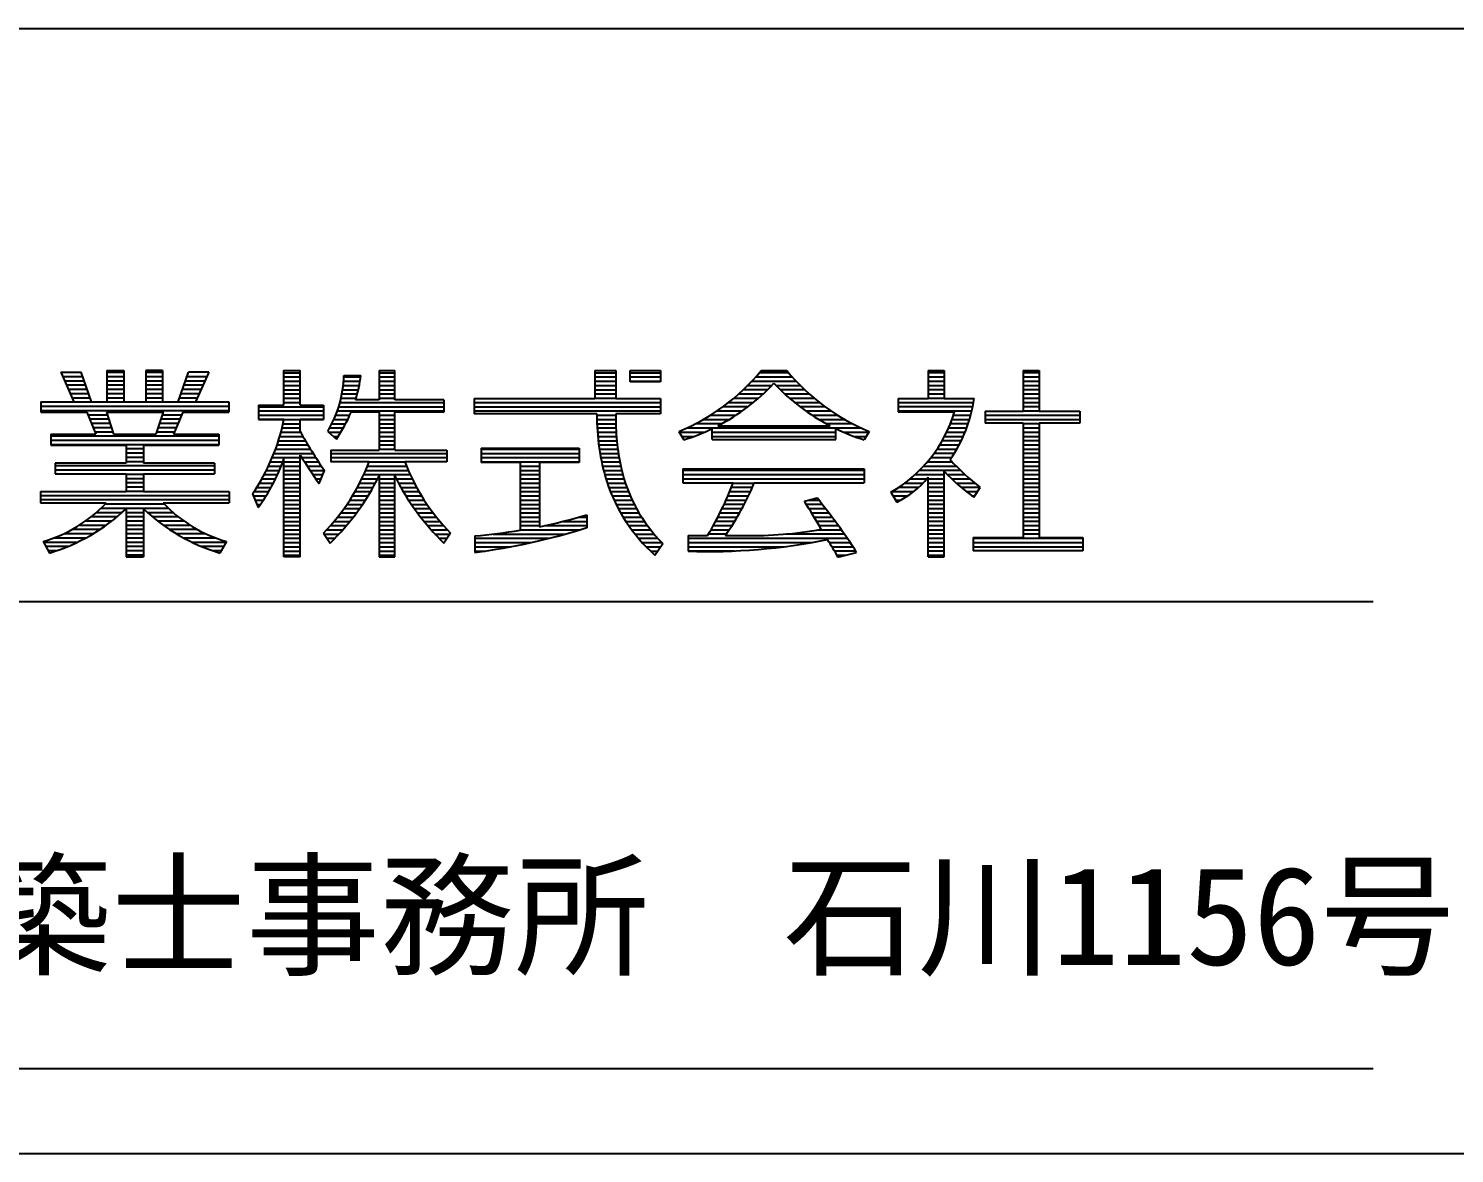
# Model space of a CAD drawing. Units: millimetres at full size, sheet at 1:50. Extents: x -17704 to 55037, y -1981 to 18549.
# Drawn here: x -3835 to -2137, y -1981 to -641 of the extents above; entities that cross this region are included whole.
import ezdxf
from ezdxf.enums import TextEntityAlignment as Align

# ---------------------------------------------------------------- set-up
doc = ezdxf.new("R2010")
doc.units = ezdxf.units.MM
doc.header["$LTSCALE"] = 50
doc.layers.add('5-0', color=7, linetype='Continuous')
doc.styles.add('ＭＳ ゴシック', font='')
doc.styles.get('ＭＳ ゴシック').set_extended_font_data('MS Gothic')

msp = doc.modelspace()

# ---------------------------------------------------------------- linework, layer by layer
at = {"layer": '5-0'}
for p, q in [((-17703.72, -641.29), (10860.17, -641.29)), ((-3796.14, -1050.69), (-3771.93, -1050.69)), ((-3796.14, -1050.69), (-3780.57, -1085.72)), ((-3759.59, -1085.72), (-3771.93, -1050.69)), ((-3741.19, -1048.46), (-3741.19, -1085.72)), ((-3741.19, -1048.46), (-3721.27, -1048.46)), ((-3741.19, -1050.63), (-3721.27, -1050.63)), ((-3721.27, -1048.46), (-3721.27, -1085.72)), ((-3674.96, -1048.46), (-3694.88, -1048.46)), ((-3694.88, -1048.46), (-3694.88, -1085.72)), ((-3694.88, -1050.63), (-3674.96, -1050.63)), ((-3674.96, -1048.46), (-3674.96, -1085.72)), ((-3656.56, -1085.72), (-3644.22, -1050.69)), ((-3620.01, -1050.69), (-3644.22, -1050.69)), ((-3620.01, -1050.69), (-3635.63, -1085.72)), ((-3530.52, -1051.24), (-3511.21, -1051.24)), ((-3511.21, -1089.92), (-3511.21, -1048.46)), ((-3417.18, -1048.46), (-3417.18, -1083.5)), ((-3417.18, -1048.46), (-3398.52, -1048.46)), ((-3417.18, -1051.24), (-3398.52, -1051.24)), ((-3398.52, -1083.5), (-3398.52, -1048.46)), ((-3160.35, -1048.46), (-3160.35, -1081.73)), ((-3160.35, -1048.46), (-3135.53, -1048.46)), ((-3160.35, -1051.24), (-3135.53, -1051.24)), ((-3135.53, -1048.46), (-3135.53, -1081.73)), ((-3118.5, -1048.46), (-3082.09, -1048.46)), ((-3118.5, -1062.06), (-3118.5, -1048.46)), ((-3118.5, -1051.24), (-3082.09, -1051.24)), ((-3082.09, -1048.46), (-3082.09, -1062.06)), ((-2964.5, -1051.14), (-2929.82, -1051.14)), ((-2962.23, -1048.46), (-2932.05, -1048.46)), ((-2763.65, -1048.46), (-2763.65, -1081.73)), ((-2763.65, -1048.46), (-2744.49, -1048.46)), ((-2763.65, -1051.14), (-2744.49, -1051.14)), ((-2744.49, -1048.46), (-2744.49, -1081.73)), ((-2650.6, -1048.46), (-2650.6, -1096.99)), ((-2650.6, -1048.46), (-2631.64, -1048.46)), ((-2650.6, -1051.14), (-2631.64, -1051.14)), ((-2631.64, -1048.46), (-2631.64, -1096.99)), ((-3793.92, -1055.69), (-3770.16, -1055.69)), ((-3791.69, -1060.75), (-3768.39, -1060.75)), ((-3789.42, -1065.8), (-3766.62, -1065.8)), ((-3741.19, -1055.69), (-3721.27, -1055.69)), ((-3741.19, -1060.75), (-3721.27, -1060.75)), ((-3741.19, -1065.8), (-3721.27, -1065.8)), ((-3694.88, -1055.69), (-3674.96, -1055.69)), ((-3694.88, -1060.75), (-3674.96, -1060.75)), ((-3694.88, -1065.8), (-3674.96, -1065.8)), ((-3649.53, -1065.8), (-3626.73, -1065.8)), ((-3647.76, -1060.75), (-3624.51, -1060.75)), ((-3645.99, -1055.69), (-3622.23, -1055.69)), ((-3530.52, -1056.3), (-3511.21, -1056.3)), ((-3530.52, -1061.35), (-3511.21, -1061.35)), ((-3530.52, -1066.41), (-3511.21, -1066.41)), ((-3460, -1066.41), (-3440.84, -1066.41)), ((-3459.54, -1061.35), (-3439.88, -1061.35)), ((-3459.24, -1056.3), (-3439.12, -1056.3)), ((-3459.19, -1054.43), (-3438.87, -1054.43)), ((-3417.18, -1056.3), (-3398.52, -1056.3)), ((-3417.18, -1061.35), (-3398.52, -1061.35)), ((-3417.18, -1066.41), (-3398.52, -1066.41)), ((-3160.35, -1056.3), (-3135.53, -1056.3)), ((-3160.35, -1061.35), (-3135.53, -1061.35)), ((-3160.35, -1066.41), (-3135.53, -1066.41)), ((-3118.5, -1056.3), (-3082.09, -1056.3)), ((-3118.5, -1061.35), (-3082.09, -1061.35)), ((-3082.09, -1062.06), (-3118.5, -1062.06)), ((-2978.41, -1066.31), (-2949.54, -1066.31)), ((-2973.5, -1061.25), (-2920.77, -1061.25)), ((-2968.85, -1056.2), (-2925.42, -1056.2)), ((-2944.74, -1066.31), (-2915.87, -1066.31)), ((-2763.65, -1056.2), (-2744.49, -1056.2)), ((-2763.65, -1061.25), (-2744.49, -1061.25)), ((-2763.65, -1066.31), (-2744.49, -1066.31)), ((-2650.6, -1056.2), (-2631.64, -1056.2)), ((-2650.6, -1061.25), (-2631.64, -1061.25)), ((-2650.6, -1066.31), (-2631.64, -1066.31)), ((-3820.05, -1085.72), (-3780.57, -1085.72)), ((-3820.05, -1085.72), (-3820.05, -1098.31)), ((-3820.05, -1086.02), (-3596.14, -1086.02)), ((-3787.14, -1070.86), (-3764.85, -1070.86)), ((-3784.92, -1075.91), (-3763.03, -1075.91)), ((-3782.64, -1080.97), (-3761.26, -1080.97)), ((-3759.59, -1085.72), (-3741.19, -1085.72)), ((-3741.19, -1070.86), (-3721.27, -1070.86)), ((-3741.19, -1075.91), (-3721.27, -1075.91)), ((-3741.19, -1080.97), (-3721.27, -1080.97)), ((-3721.27, -1085.72), (-3694.88, -1085.72)), ((-3694.88, -1070.86), (-3674.96, -1070.86)), ((-3694.88, -1075.91), (-3674.96, -1075.91)), ((-3694.88, -1080.97), (-3674.96, -1080.97)), ((-3674.96, -1085.72), (-3656.56, -1085.72)), ((-3654.89, -1080.97), (-3633.5, -1080.97)), ((-3653.12, -1075.91), (-3631.28, -1075.91)), ((-3651.35, -1070.86), (-3629.01, -1070.86)), ((-3635.63, -1085.72), (-3596.14, -1085.72)), ((-3596.14, -1085.72), (-3596.14, -1098.31)), ((-3530.52, -1071.46), (-3511.21, -1071.46)), ((-3530.52, -1076.52), (-3511.21, -1076.52)), ((-3530.52, -1081.57), (-3511.21, -1081.57)), ((-3462.58, -1081.57), (-3444.63, -1081.57)), ((-3461.51, -1076.52), (-3443.21, -1076.52)), ((-3460.71, -1071.46), (-3441.95, -1071.46)), ((-3417.18, -1083.5), (-3445.24, -1083.5)), ((-3417.18, -1071.46), (-3398.52, -1071.46)), ((-3417.18, -1076.52), (-3398.52, -1076.52)), ((-3417.18, -1081.57), (-3398.52, -1081.57)), ((-3340.23, -1083.5), (-3398.52, -1083.5)), ((-3340.23, -1083.5), (-3340.23, -1098.01)), ((-3304.14, -1081.73), (-3160.35, -1081.73)), ((-3304.14, -1081.73), (-3304.14, -1100.18)), ((-3160.35, -1071.46), (-3135.53, -1071.46)), ((-3160.35, -1076.52), (-3135.53, -1076.52)), ((-3160.35, -1081.57), (-3135.53, -1081.57)), ((-3135.53, -1081.73), (-3082.09, -1081.73)), ((-3082.09, -1081.73), (-3082.09, -1100.18)), ((-2994.94, -1081.47), (-2965.51, -1081.47)), ((-2989.07, -1076.42), (-2959.85, -1076.42)), ((-2983.56, -1071.36), (-2954.54, -1071.36)), ((-2939.73, -1071.36), (-2910.71, -1071.36)), ((-2934.42, -1076.42), (-2905.2, -1076.42)), ((-2928.76, -1081.47), (-2899.34, -1081.47)), ((-2799.49, -1081.73), (-2763.65, -1081.73)), ((-2799.49, -1081.73), (-2799.49, -1097.9)), ((-2763.65, -1071.36), (-2744.49, -1071.36)), ((-2763.65, -1076.42), (-2744.49, -1076.42)), ((-2763.65, -1081.47), (-2744.49, -1081.47)), ((-2744.49, -1081.73), (-2708.94, -1081.73)), ((-2650.6, -1071.36), (-2631.64, -1071.36)), ((-2650.6, -1076.42), (-2631.64, -1076.42)), ((-2650.6, -1081.47), (-2631.64, -1081.47)), ((-3820.05, -1091.08), (-3596.14, -1091.08)), ((-3820.05, -1096.13), (-3596.14, -1096.13)), ((-3820.05, -1098.31), (-3765.3, -1098.31)), ((-3765.3, -1098.31), (-3754.23, -1124.29)), ((-3764.04, -1101.19), (-3740.78, -1101.19)), ((-3741.74, -1098.31), (-3733.2, -1124.29)), ((-3675.36, -1101.19), (-3652.11, -1101.19)), ((-3650.85, -1098.31), (-3661.97, -1124.29)), ((-3650.85, -1098.31), (-3596.14, -1098.31)), ((-3560.81, -1089.92), (-3530.52, -1089.92)), ((-3560.81, -1089.92), (-3560.81, -1106.9)), ((-3560.81, -1091.69), (-3483.3, -1091.69)), ((-3560.81, -1096.74), (-3483.3, -1096.74)), ((-3560.81, -1101.8), (-3483.3, -1101.8)), ((-3530.52, -1086.63), (-3511.21, -1086.63)), ((-3511.21, -1089.92), (-3483.3, -1089.92)), ((-3483.3, -1089.92), (-3483.3, -1106.9)), ((-3468.89, -1101.8), (-3452.11, -1101.8)), ((-3466.97, -1096.74), (-3340.23, -1096.74)), ((-3465.31, -1091.69), (-3340.23, -1091.69)), ((-3463.84, -1086.63), (-3340.23, -1086.63)), ((-3417.18, -1098.01), (-3450.49, -1098.01)), ((-3417.18, -1098.01), (-3417.18, -1143.35)), ((-3417.18, -1101.8), (-3398.52, -1101.8)), ((-3340.23, -1098.01), (-3398.52, -1098.01)), ((-3398.52, -1143.35), (-3398.52, -1098.01)), ((-3304.14, -1086.63), (-3082.09, -1086.63)), ((-3304.14, -1091.69), (-3082.09, -1091.69)), ((-3304.14, -1096.74), (-3082.09, -1096.74)), ((-3158.03, -1100.18), (-3304.14, -1100.18)), ((-3158.03, -1101.8), (-3135.48, -1101.8)), ((-3082.09, -1100.18), (-3135.43, -1100.18)), ((-3022.74, -1101.7), (-2992.21, -1101.7)), ((-3015.01, -1096.64), (-2984.78, -1096.64)), ((-3007.83, -1091.58), (-2977.9, -1091.58)), ((-3001.16, -1086.53), (-2971.48, -1086.53)), ((-2922.79, -1086.53), (-2893.12, -1086.53)), ((-2916.37, -1091.58), (-2886.44, -1091.58)), ((-2909.5, -1096.64), (-2879.32, -1096.64)), ((-2902.07, -1101.7), (-2871.53, -1101.7)), ((-2799.49, -1086.53), (-2709.65, -1086.53)), ((-2799.49, -1091.58), (-2710.61, -1091.58)), ((-2799.49, -1096.64), (-2711.67, -1096.64)), ((-2799.49, -1097.9), (-2732.25, -1097.9)), ((-2733.41, -1101.7), (-2712.94, -1101.7)), ((-2695.8, -1096.99), (-2650.6, -1096.99)), ((-2695.8, -1096.99), (-2695.8, -1111.35)), ((-2695.8, -1101.7), (-2582.91, -1101.7)), ((-2650.6, -1086.53), (-2631.64, -1086.53)), ((-2650.6, -1091.58), (-2631.64, -1091.58)), ((-2650.6, -1096.64), (-2631.64, -1096.64)), ((-2631.64, -1096.99), (-2582.91, -1096.99)), ((-2582.91, -1096.99), (-2582.91, -1111.35)), ((-3761.92, -1106.25), (-3739.12, -1106.25)), ((-3759.74, -1111.3), (-3737.45, -1111.3)), ((-3757.57, -1116.36), (-3735.78, -1116.36)), ((-3680.37, -1116.36), (-3658.58, -1116.36)), ((-3678.7, -1111.3), (-3656.41, -1111.3)), ((-3677.03, -1106.25), (-3654.28, -1106.25)), ((-3560.81, -1106.85), (-3483.3, -1106.85)), ((-3530.47, -1106.9), (-3560.81, -1106.9)), ((-3532.75, -1116.96), (-3511.21, -1116.96)), ((-3531.53, -1111.91), (-3511.21, -1111.91)), ((-3511.21, -1120.96), (-3511.21, -1106.9)), ((-3483.3, -1106.9), (-3511.21, -1106.9)), ((-3476.07, -1116.96), (-3459.7, -1116.96)), ((-3473.45, -1111.91), (-3456.97, -1111.91)), ((-3471.02, -1106.85), (-3454.44, -1106.85)), ((-3417.18, -1106.85), (-3398.52, -1106.85)), ((-3417.18, -1111.91), (-3398.52, -1111.91)), ((-3417.18, -1116.96), (-3398.52, -1116.96)), ((-3157.98, -1106.85), (-3135.53, -1106.85)), ((-3157.88, -1111.91), (-3135.48, -1111.91)), ((-3157.68, -1116.96), (-3135.33, -1116.96)), ((-3050.75, -1116.86), (-2843.52, -1116.86)), ((-3040.44, -1111.81), (-3008.99, -1111.81)), ((-3031.13, -1106.75), (-3000.19, -1106.75)), ((-3020.62, -1130.77), (-3020.62, -1117.77)), ((-3014.15, -1114.54), (-2880.13, -1114.54)), ((-2894.08, -1106.75), (-2863.14, -1106.75)), ((-2885.28, -1111.81), (-2853.84, -1111.81)), ((-2873.65, -1130.77), (-2873.65, -1117.77)), ((-2739.23, -1116.86), (-2717.74, -1116.86)), ((-2737.1, -1111.81), (-2715.97, -1111.81)), ((-2735.18, -1106.75), (-2714.35, -1106.75)), ((-2695.8, -1106.75), (-2582.91, -1106.75)), ((-2650.6, -1111.35), (-2695.8, -1111.35)), ((-2650.6, -1111.35), (-2650.6, -1247.55)), ((-2650.6, -1111.81), (-2631.64, -1111.81)), ((-2650.6, -1116.86), (-2631.64, -1116.86)), ((-2631.64, -1111.35), (-2631.64, -1247.55)), ((-2582.91, -1111.35), (-2631.64, -1111.35)), ((-3808.07, -1124.29), (-3754.23, -1124.29)), ((-3808.07, -1124.29), (-3808.07, -1137.49)), ((-3808.07, -1126.47), (-3608.07, -1126.47)), ((-3808.07, -1131.52), (-3608.07, -1131.52)), ((-3808.07, -1136.58), (-3608.07, -1136.58)), ((-3755.44, -1121.41), (-3734.16, -1121.41)), ((-3733.2, -1124.29), (-3683, -1124.29)), ((-3682.04, -1121.41), (-3660.75, -1121.41)), ((-3661.97, -1124.29), (-3608.07, -1124.29)), ((-3608.07, -1124.29), (-3608.07, -1137.49)), ((-3538.66, -1137.19), (-3501.91, -1137.19)), ((-3536.99, -1132.13), (-3504.89, -1132.13)), ((-3535.48, -1127.07), (-3507.77, -1127.07)), ((-3534.01, -1122.02), (-3510.6, -1122.02)), ((-3478.4, -1121.06), (-3467.99, -1130.21)), ((-3477.34, -1122.02), (-3462.68, -1122.02)), ((-3471.58, -1127.07), (-3465.86, -1127.07)), ((-3417.18, -1122.02), (-3398.52, -1122.02)), ((-3417.18, -1127.07), (-3398.52, -1127.07)), ((-3417.18, -1132.13), (-3398.52, -1132.13)), ((-3417.18, -1137.19), (-3398.52, -1137.19)), ((-3157.37, -1122.02), (-3135.13, -1122.02)), ((-3156.92, -1127.07), (-3134.77, -1127.07)), ((-3156.41, -1132.13), (-3134.32, -1132.13)), ((-3155.8, -1137.19), (-3133.81, -1137.19)), ((-3060.46, -1121.11), (-3054.39, -1131.07)), ((-3059.95, -1121.92), (-3029.67, -1121.92)), ((-3056.87, -1126.97), (-3042.26, -1126.97)), ((-3020.62, -1121.92), (-2873.65, -1121.92)), ((-3020.62, -1126.97), (-2873.65, -1126.97)), ((-3020.62, -1130.77), (-2873.65, -1130.77)), ((-2864.61, -1121.92), (-2834.32, -1121.92)), ((-2852.02, -1126.97), (-2837.41, -1126.97)), ((-2833.82, -1121.11), (-2839.88, -1131.07)), ((-2749.84, -1137.08), (-2726.74, -1137.08)), ((-2746.81, -1132.03), (-2724.21, -1132.03)), ((-2744.08, -1126.97), (-2721.84, -1126.97)), ((-2741.55, -1121.92), (-2719.71, -1121.92)), ((-2650.6, -1121.92), (-2631.64, -1121.92)), ((-2650.6, -1126.97), (-2631.64, -1126.97)), ((-2650.6, -1132.03), (-2631.64, -1132.03)), ((-2650.6, -1137.08), (-2631.64, -1137.08)), ((-3808.07, -1137.49), (-3718.44, -1137.49)), ((-3718.44, -1137.49), (-3718.44, -1159.03)), ((-3718.44, -1141.63), (-3697.76, -1141.63)), ((-3718.44, -1146.69), (-3697.76, -1146.69)), ((-3718.44, -1151.75), (-3697.76, -1151.75)), ((-3697.76, -1137.49), (-3608.07, -1137.49)), ((-3697.76, -1137.49), (-3697.76, -1159.03)), ((-3544.43, -1152.35), (-3511.21, -1152.35)), ((-3542.35, -1147.3), (-3495.74, -1147.3)), ((-3540.48, -1142.24), (-3498.88, -1142.24)), ((-3530.52, -1270.5), (-3530.52, -1153.77)), ((-3511.21, -1270.5), (-3511.21, -1149.27)), ((-3509.24, -1152.35), (-3492.5, -1152.35)), ((-3474.86, -1143.35), (-3417.18, -1143.35)), ((-3474.86, -1143.35), (-3474.86, -1157.31)), ((-3474.86, -1147.3), (-3336.49, -1147.3)), ((-3474.86, -1152.35), (-3336.49, -1152.35)), ((-3417.18, -1142.24), (-3398.52, -1142.24)), ((-3398.52, -1143.35), (-3336.49, -1143.35)), ((-3336.49, -1143.35), (-3336.49, -1157.31)), ((-3295.54, -1141.08), (-3179.21, -1141.08)), ((-3295.54, -1141.08), (-3295.54, -1158.07)), ((-3295.54, -1142.24), (-3179.21, -1142.24)), ((-3295.54, -1147.3), (-3179.21, -1147.3)), ((-3295.54, -1152.35), (-3179.21, -1152.35)), ((-3179.21, -1141.08), (-3179.21, -1158.07)), ((-3155.1, -1142.24), (-3133.16, -1142.24)), ((-3154.29, -1147.3), (-3132.45, -1147.3)), ((-3153.38, -1152.35), (-3131.59, -1152.35)), ((-2760.41, -1152.25), (-2735.79, -1152.25)), ((-2756.57, -1147.2), (-2732.55, -1147.2)), ((-2753.08, -1142.14), (-2729.52, -1142.14)), ((-2650.6, -1142.14), (-2631.64, -1142.14)), ((-2650.6, -1147.2), (-2631.64, -1147.2)), ((-2650.6, -1152.25), (-2631.64, -1152.25)), ((-3802.86, -1159.03), (-3802.86, -1171.51)), ((-3718.44, -1159.03), (-3802.86, -1159.03)), ((-3802.86, -1161.86), (-3613.33, -1161.86)), ((-3802.86, -1166.91), (-3613.33, -1166.91)), ((-3718.44, -1156.8), (-3697.76, -1156.8)), ((-3613.33, -1159.03), (-3697.76, -1159.03)), ((-3613.33, -1159.03), (-3613.33, -1171.51)), ((-3551.4, -1167.52), (-3535.83, -1167.52)), ((-3548.92, -1162.46), (-3533.76, -1162.46)), ((-3546.6, -1157.41), (-3531.84, -1157.41)), ((-3530.52, -1157.41), (-3511.21, -1157.41)), ((-3530.52, -1162.46), (-3511.21, -1162.46)), ((-3530.52, -1167.52), (-3511.21, -1167.52)), ((-3506, -1157.41), (-3489.22, -1157.41)), ((-3502.72, -1162.46), (-3485.88, -1162.46)), ((-3499.38, -1167.52), (-3482.45, -1167.52)), ((-3488.66, -1183.19), (-3482.19, -1167.82)), ((-3428.96, -1157.31), (-3474.86, -1157.31)), ((-3433.15, -1167.52), (-3382.55, -1167.52)), ((-3430.98, -1162.46), (-3384.67, -1162.46)), ((-3428.96, -1157.41), (-3386.69, -1157.41)), ((-3336.49, -1157.31), (-3386.74, -1157.31)), ((-3295.54, -1157.41), (-3179.21, -1157.41)), ((-3249.23, -1158.07), (-3295.54, -1158.07)), ((-3249.23, -1158.07), (-3249.23, -1238.8)), ((-3249.23, -1162.46), (-3226.28, -1162.46)), ((-3249.23, -1167.52), (-3226.28, -1167.52)), ((-3179.21, -1158.07), (-3226.28, -1158.07)), ((-3226.28, -1158.07), (-3226.28, -1234.61)), ((-3152.37, -1157.41), (-3130.68, -1157.41)), ((-3151.2, -1162.46), (-3129.62, -1162.46)), ((-3149.99, -1167.52), (-3128.45, -1167.52)), ((-3055.7, -1165.75), (-3055.7, -1182.18)), ((-3055.7, -1165.75), (-2839.68, -1165.75)), ((-3055.7, -1167.42), (-2839.68, -1167.42)), ((-2839.68, -1165.75), (-2839.68, -1182.18)), ((-2773.86, -1167.42), (-2725.07, -1167.42)), ((-2769.01, -1162.36), (-2730.18, -1162.36)), ((-2764.5, -1157.31), (-2735.03, -1157.31)), ((-2744.64, -1270.5), (-2744.64, -1168.43)), ((-2650.6, -1157.31), (-2631.64, -1157.31)), ((-2650.6, -1162.36), (-2631.64, -1162.36)), ((-2650.6, -1167.42), (-2631.64, -1167.42)), ((-3802.86, -1171.51), (-3718.44, -1171.51)), ((-3718.44, -1171.51), (-3718.44, -1192.65)), ((-3718.44, -1171.97), (-3697.76, -1171.97)), ((-3718.44, -1177.02), (-3697.76, -1177.02)), ((-3718.44, -1182.08), (-3697.76, -1182.08)), ((-3718.44, -1187.13), (-3697.76, -1187.13)), ((-3697.76, -1171.51), (-3613.33, -1171.51)), ((-3697.76, -1171.51), (-3697.76, -1192.65)), ((-3562.83, -1187.74), (-3545.74, -1187.74)), ((-3559.69, -1182.69), (-3543.01, -1182.69)), ((-3556.76, -1177.63), (-3540.48, -1177.63)), ((-3554.03, -1172.57), (-3538.06, -1172.57)), ((-3530.52, -1172.57), (-3511.21, -1172.57)), ((-3530.52, -1177.63), (-3511.21, -1177.63)), ((-3530.52, -1182.69), (-3511.21, -1182.69)), ((-3530.52, -1187.74), (-3511.21, -1187.74)), ((-3495.94, -1172.57), (-3484.16, -1172.57)), ((-3492.5, -1177.63), (-3486.29, -1177.63)), ((-3489.02, -1182.69), (-3488.41, -1182.69)), ((-3443.06, -1187.74), (-3424.36, -1187.74)), ((-3440.38, -1182.69), (-3421.63, -1182.69)), ((-3437.8, -1177.63), (-3418.95, -1177.63)), ((-3435.43, -1172.57), (-3380.27, -1172.57)), ((-3417.18, -1173.99), (-3417.18, -1270.5)), ((-3417.18, -1177.63), (-3398.52, -1177.63)), ((-3417.18, -1182.69), (-3398.52, -1182.69)), ((-3417.18, -1187.74), (-3398.52, -1187.74)), ((-3398.52, -1270.5), (-3398.52, -1174.04)), ((-3396.7, -1177.63), (-3377.85, -1177.63)), ((-3394.07, -1182.69), (-3375.32, -1182.69)), ((-3391.34, -1187.74), (-3372.64, -1187.74)), ((-3249.23, -1172.57), (-3226.28, -1172.57)), ((-3249.23, -1177.63), (-3226.28, -1177.63)), ((-3249.23, -1182.69), (-3226.28, -1182.69)), ((-3249.23, -1187.74), (-3226.28, -1187.74)), ((-3148.68, -1172.57), (-3127.14, -1172.57)), ((-3147.21, -1177.63), (-3125.67, -1177.63)), ((-3145.59, -1182.69), (-3124.11, -1182.69)), ((-3143.82, -1187.74), (-3122.29, -1187.74)), ((-3055.7, -1172.47), (-2839.68, -1172.47)), ((-3055.7, -1177.53), (-2839.68, -1177.53)), ((-3055.7, -1182.18), (-2995.8, -1182.18)), ((-2997.87, -1187.64), (-2972.89, -1187.64)), ((-2995.95, -1182.58), (-2970.72, -1182.58)), ((-2970.57, -1182.18), (-2839.68, -1182.18)), ((-2798.53, -1187.64), (-2774.92, -1187.64)), ((-2791.4, -1182.58), (-2769.71, -1182.58)), ((-2784.98, -1177.53), (-2765.11, -1177.53)), ((-2779.17, -1172.47), (-2744.64, -1172.47)), ((-2763.54, -1270.5), (-2763.49, -1175.61)), ((-2763.54, -1177.53), (-2744.64, -1177.53)), ((-2763.54, -1182.58), (-2744.64, -1182.58)), ((-2763.54, -1187.64), (-2744.64, -1187.64)), ((-2740.74, -1172.47), (-2719.71, -1172.47)), ((-2735.64, -1177.53), (-2714.15, -1177.53)), ((-2730.23, -1182.58), (-2708.24, -1182.58)), ((-2724.47, -1187.64), (-2702.02, -1187.64)), ((-2709.45, -1199.57), (-2701.92, -1187.74)), ((-2650.6, -1172.47), (-2631.64, -1172.47)), ((-2650.6, -1177.53), (-2631.64, -1177.53)), ((-2650.6, -1182.58), (-2631.64, -1182.58)), ((-2650.6, -1187.64), (-2631.64, -1187.64)), ((-3820.41, -1192.65), (-3718.44, -1192.65)), ((-3820.41, -1192.65), (-3820.41, -1206.24)), ((-3820.41, -1197.25), (-3595.74, -1197.25)), ((-3820.41, -1202.3), (-3595.74, -1202.3)), ((-3718.44, -1192.19), (-3697.76, -1192.19)), ((-3697.76, -1192.65), (-3595.74, -1192.65)), ((-3595.74, -1192.65), (-3595.74, -1206.24)), ((-3567.88, -1195.48), (-3561.31, -1211.76)), ((-3566.92, -1197.85), (-3551.76, -1197.85)), ((-3566.06, -1192.8), (-3548.67, -1192.8)), ((-3564.9, -1202.91), (-3555.04, -1202.91)), ((-3530.52, -1192.8), (-3511.21, -1192.8)), ((-3530.52, -1197.85), (-3511.21, -1197.85)), ((-3530.52, -1202.91), (-3511.21, -1202.91)), ((-3452.06, -1202.91), (-3433.46, -1202.91)), ((-3448.93, -1197.85), (-3430.32, -1197.85)), ((-3445.89, -1192.8), (-3427.24, -1192.8)), ((-3417.18, -1192.8), (-3398.52, -1192.8)), ((-3417.18, -1197.85), (-3398.52, -1197.85)), ((-3417.18, -1202.91), (-3398.52, -1202.91)), ((-3388.41, -1192.8), (-3369.76, -1192.8)), ((-3385.38, -1197.85), (-3366.77, -1197.85)), ((-3382.19, -1202.91), (-3363.59, -1202.91)), ((-3249.23, -1192.8), (-3226.28, -1192.8)), ((-3249.23, -1197.85), (-3226.28, -1197.85)), ((-3249.23, -1202.91), (-3226.28, -1202.91)), ((-3141.9, -1192.8), (-3120.37, -1192.8)), ((-3139.83, -1197.85), (-3118.24, -1197.85)), ((-3137.55, -1202.91), (-3115.92, -1202.91)), ((-3004.24, -1202.81), (-2979.92, -1202.81)), ((-3002.02, -1197.75), (-2977.44, -1197.75)), ((-2999.89, -1192.7), (-2975.12, -1192.7)), ((-2911.01, -1204.22), (-2895.95, -1200.23)), ((-2905.71, -1202.81), (-2893.83, -1202.81)), ((-2807.93, -1193.5), (-2800.95, -1205.54)), ((-2806.57, -1192.7), (-2780.83, -1192.7)), ((-2805.46, -1197.75), (-2787.66, -1197.75)), ((-2802.52, -1202.81), (-2795.8, -1202.81)), ((-2763.54, -1192.7), (-2744.64, -1192.7)), ((-2763.54, -1197.75), (-2744.64, -1197.75)), ((-2763.54, -1202.81), (-2744.64, -1202.81)), ((-2718.4, -1192.7), (-2705.1, -1192.7)), ((-2711.88, -1197.75), (-2708.29, -1197.75)), ((-2650.6, -1192.7), (-2631.64, -1192.7)), ((-2650.6, -1197.75), (-2631.64, -1197.75)), ((-2650.6, -1202.81), (-2631.64, -1202.81)), ((-3820.41, -1206.24), (-3741.95, -1206.24)), ((-3753.58, -1217.47), (-3723.09, -1217.47)), ((-3748.06, -1212.41), (-3668.09, -1212.41)), ((-3743.01, -1207.36), (-3673.14, -1207.36)), ((-3718.44, -1213.22), (-3718.44, -1270.5)), ((-3718.44, -1217.47), (-3697.76, -1217.47)), ((-3697.76, -1213.22), (-3697.76, -1270.5)), ((-3693.11, -1217.47), (-3662.57, -1217.47)), ((-3674.2, -1206.24), (-3595.74, -1206.24)), ((-3562.83, -1207.96), (-3558.53, -1207.96)), ((-3530.52, -1207.96), (-3511.21, -1207.96)), ((-3530.52, -1213.02), (-3511.21, -1213.02)), ((-3530.52, -1218.07), (-3511.21, -1218.07)), ((-3462.68, -1218.07), (-3443.97, -1218.07)), ((-3458.94, -1213.02), (-3440.28, -1213.02)), ((-3455.45, -1207.96), (-3436.79, -1207.96)), ((-3417.18, -1207.96), (-3398.52, -1207.96)), ((-3417.18, -1213.02), (-3398.52, -1213.02)), ((-3417.18, -1218.07), (-3398.52, -1218.07)), ((-3378.86, -1207.96), (-3360.25, -1207.96)), ((-3375.37, -1213.02), (-3356.76, -1213.02)), ((-3371.73, -1218.07), (-3353.02, -1218.07)), ((-3249.23, -1207.96), (-3226.28, -1207.96)), ((-3249.23, -1213.02), (-3226.28, -1213.02)), ((-3249.23, -1218.07), (-3226.28, -1218.07)), ((-3169.91, -1220.5), (-3169.91, -1235.77)), ((-3135.13, -1207.96), (-3113.44, -1207.96)), ((-3132.5, -1213.02), (-3110.76, -1213.02)), ((-3129.72, -1218.07), (-3107.88, -1218.07)), ((-3011.37, -1217.97), (-2987.96, -1217.97)), ((-3008.89, -1212.92), (-2985.18, -1212.92)), ((-3006.51, -1207.86), (-2982.5, -1207.86)), ((-2908.79, -1207.86), (-2889.78, -1207.86)), ((-2905.71, -1212.92), (-2885.79, -1212.92)), ((-2902.67, -1217.97), (-2881.84, -1217.97)), ((-2763.54, -1207.86), (-2744.64, -1207.86)), ((-2763.54, -1212.92), (-2744.64, -1212.92)), ((-2763.54, -1217.97), (-2744.64, -1217.97)), ((-2650.6, -1207.86), (-2631.64, -1207.86)), ((-2650.6, -1212.92), (-2631.64, -1212.92)), ((-2650.6, -1217.97), (-2631.64, -1217.97)), ((-3782.34, -1237.69), (-3749.38, -1237.69)), ((-3773.85, -1232.63), (-3742.05, -1232.63)), ((-3766.36, -1227.58), (-3735.22, -1227.58)), ((-3759.64, -1222.52), (-3728.95, -1222.52)), ((-3718.44, -1222.52), (-3697.76, -1222.52)), ((-3718.44, -1227.58), (-3697.76, -1227.58)), ((-3718.44, -1232.63), (-3697.76, -1232.63)), ((-3718.44, -1237.69), (-3697.76, -1237.69)), ((-3687.24, -1222.52), (-3656.51, -1222.52)), ((-3680.93, -1227.58), (-3649.83, -1227.58)), ((-3674.15, -1232.63), (-3642.35, -1232.63)), ((-3666.77, -1237.69), (-3633.86, -1237.69)), ((-3530.52, -1223.13), (-3511.21, -1223.13)), ((-3530.52, -1228.19), (-3511.21, -1228.19)), ((-3530.52, -1233.24), (-3511.21, -1233.24)), ((-3530.52, -1238.3), (-3511.21, -1238.3)), ((-3479.61, -1238.3), (-3460.4, -1238.3)), ((-3475.01, -1233.24), (-3456, -1233.24)), ((-3470.66, -1228.19), (-3451.81, -1228.19)), ((-3466.57, -1223.13), (-3447.76, -1223.13)), ((-3417.18, -1223.13), (-3398.52, -1223.13)), ((-3417.18, -1228.19), (-3398.52, -1228.19)), ((-3417.18, -1233.24), (-3398.52, -1233.24)), ((-3417.18, -1238.3), (-3398.52, -1238.3)), ((-3367.89, -1223.13), (-3349.13, -1223.13)), ((-3363.89, -1228.19), (-3344.98, -1228.19)), ((-3359.69, -1233.24), (-3340.64, -1233.24)), ((-3355.3, -1238.3), (-3336.09, -1238.3)), ((-3249.23, -1223.13), (-3226.28, -1223.13)), ((-3249.23, -1228.19), (-3226.28, -1228.19)), ((-3249.23, -1233.24), (-3226.28, -1233.24)), ((-3249.23, -1238.3), (-3178.05, -1238.3)), ((-3219.76, -1233.24), (-3169.91, -1233.24)), ((-3197.92, -1228.19), (-3169.91, -1228.19)), ((-3178.91, -1223.13), (-3169.91, -1223.13)), ((-3126.74, -1223.13), (-3104.74, -1223.13)), ((-3123.55, -1228.19), (-3101.41, -1228.19)), ((-3120.11, -1233.24), (-3097.87, -1233.24)), ((-3116.47, -1238.3), (-3093.98, -1238.3)), ((-3022.14, -1238.2), (-3000.4, -1238.2)), ((-3019.31, -1233.14), (-2997.06, -1233.14)), ((-3016.58, -1228.08), (-2993.93, -1228.08)), ((-3013.9, -1223.03), (-2990.89, -1223.03)), ((-2899.59, -1223.03), (-2878, -1223.03)), ((-2896.56, -1228.08), (-2874.26, -1228.08)), ((-2894.74, -1238.2), (-2866.98, -1238.2)), ((-2893.47, -1233.14), (-2870.57, -1233.14)), ((-2763.54, -1223.03), (-2744.64, -1223.03)), ((-2763.54, -1228.08), (-2744.64, -1228.08)), ((-2763.54, -1233.14), (-2744.64, -1233.14)), ((-2763.54, -1238.2), (-2744.64, -1238.2)), ((-2650.6, -1223.03), (-2631.64, -1223.03)), ((-2650.6, -1228.08), (-2631.64, -1228.08)), ((-2650.6, -1233.14), (-2631.64, -1233.14)), ((-2650.6, -1238.2), (-2631.64, -1238.2)), ((-3817.17, -1252.15), (-3809.49, -1265.9)), ((-3816.77, -1252.86), (-3776.07, -1252.86)), ((-3804.13, -1247.8), (-3766.21, -1247.8)), ((-3792.2, -1242.75), (-3757.37, -1242.75)), ((-3718.44, -1242.75), (-3697.76, -1242.75)), ((-3718.44, -1247.8), (-3697.76, -1247.8)), ((-3718.44, -1252.86), (-3697.76, -1252.86)), ((-3658.78, -1242.75), (-3623.95, -1242.75)), ((-3649.93, -1247.8), (-3612.02, -1247.8)), ((-3640.08, -1252.86), (-3599.38, -1252.86)), ((-3598.98, -1252.15), (-3606.66, -1265.9)), ((-3530.52, -1243.35), (-3511.21, -1243.35)), ((-3530.52, -1248.41), (-3511.21, -1248.41)), ((-3530.52, -1253.46), (-3511.21, -1253.46)), ((-3483.35, -1242.24), (-3475.57, -1254.07)), ((-3482.65, -1243.35), (-3465, -1243.35)), ((-3479.31, -1248.41), (-3469.86, -1248.41)), ((-3475.97, -1253.46), (-3474.91, -1253.46)), ((-3417.18, -1243.35), (-3398.52, -1243.35)), ((-3417.18, -1248.41), (-3398.52, -1248.41)), ((-3417.18, -1253.46), (-3398.52, -1253.46)), ((-3350.7, -1243.35), (-3333.05, -1243.35)), ((-3345.84, -1248.41), (-3336.39, -1248.41)), ((-3340.74, -1253.46), (-3339.73, -1253.46)), ((-3332.29, -1242.24), (-3340.13, -1254.07)), ((-3303.38, -1245.48), (-3303.43, -1265.24)), ((-3303.38, -1248.41), (-3214.45, -1248.41)), ((-3303.38, -1253.46), (-3235.83, -1253.46)), ((-3281.39, -1243.35), (-3195.39, -1243.35)), ((-3112.58, -1243.35), (-3089.83, -1243.35)), ((-3108.43, -1248.41), (-3085.43, -1248.41)), ((-3103.99, -1253.46), (-3080.63, -1253.46)), ((-3088.87, -1268.38), (-3079.57, -1254.53)), ((-3049.39, -1244.97), (-3026.13, -1244.97)), ((-3049.39, -1244.97), (-3049.39, -1263.88)), ((-3049.39, -1248.31), (-2859.95, -1248.31)), ((-3049.39, -1253.36), (-2901.41, -1253.36)), ((-3025.12, -1243.25), (-3003.84, -1243.25)), ((-3005.05, -1244.97), (-2982.25, -1244.97)), ((-2932.25, -1243.25), (-2863.44, -1243.25)), ((-2881.34, -1253.36), (-2856.57, -1253.36)), ((-2763.54, -1243.25), (-2744.64, -1243.25)), ((-2763.54, -1248.31), (-2744.64, -1248.31)), ((-2763.54, -1253.36), (-2744.64, -1253.36)), ((-2710.21, -1247.55), (-2650.6, -1247.55)), ((-2710.21, -1247.55), (-2710.21, -1263.42)), ((-2710.21, -1248.31), (-2579.32, -1248.31)), ((-2710.21, -1253.36), (-2579.32, -1253.36)), ((-2650.6, -1243.25), (-2631.64, -1243.25)), ((-2631.64, -1247.55), (-2579.32, -1247.55)), ((-2579.32, -1247.55), (-2579.32, -1263.42)), ((-3813.94, -1257.91), (-3787.34, -1257.91)), ((-3811.11, -1262.97), (-3800.54, -1262.97)), ((-3718.44, -1257.91), (-3697.76, -1257.91)), ((-3718.44, -1262.97), (-3697.76, -1262.97)), ((-3718.44, -1268.02), (-3697.76, -1268.02)), ((-3718.44, -1270.5), (-3697.76, -1270.5)), ((-3628.85, -1257.91), (-3602.21, -1257.91)), ((-3615.61, -1262.97), (-3605.04, -1262.97)), ((-3530.52, -1258.52), (-3511.21, -1258.52)), ((-3530.52, -1263.57), (-3511.21, -1263.57)), ((-3530.52, -1268.63), (-3511.21, -1268.63)), ((-3511.21, -1270.5), (-3530.52, -1270.5)), ((-3417.18, -1258.52), (-3398.52, -1258.52)), ((-3417.18, -1263.57), (-3398.52, -1263.57)), ((-3417.18, -1268.63), (-3398.52, -1268.63)), ((-3417.18, -1270.5), (-3398.52, -1270.5)), ((-3303.38, -1258.52), (-3260.61, -1258.52)), ((-3303.38, -1263.57), (-3290.99, -1263.57)), ((-3099.23, -1258.52), (-3082.2, -1258.52)), ((-3094.13, -1263.57), (-3085.63, -1263.57)), ((-3049.39, -1258.42), (-2935.03, -1258.42)), ((-3049.39, -1263.47), (-2994.03, -1263.47)), ((-2878.31, -1258.42), (-2853.18, -1258.42)), ((-2875.32, -1263.47), (-2849.94, -1263.47)), ((-2872.29, -1268.53), (-2862.13, -1268.53)), ((-2870.97, -1270.7), (-2848.78, -1265.24)), ((-2763.54, -1258.42), (-2744.64, -1258.42)), ((-2763.54, -1263.47), (-2744.64, -1263.47)), ((-2763.54, -1268.53), (-2744.64, -1268.53)), ((-2763.54, -1270.5), (-2744.64, -1270.5)), ((-2710.21, -1258.42), (-2579.32, -1258.42)), ((-2579.32, -1263.42), (-2710.21, -1263.42)), ((-5620.94, -1323.79), (-2233.72, -1323.79)), ((-5620.94, -1879.9), (-2233.72, -1879.9)), ((-17703.72, -1981.01), (10860.17, -1981.01))]:
    msp.add_line(p, q, dxfattribs=at)
for points in [[(-3530.52, -1089.92), (-3530.52, -1048.46), (-3511.21, -1048.46)], [(-3741.74, -1098.31), (-3674.45, -1098.31), (-3683, -1124.29)]]:
    msp.add_lwpolyline(points, dxfattribs=at)
for centre, radius, start, end in [((-3155.39, -890.01), 249.84, 292.33296, 320.63861), ((-2738.88, -890.01), 249.84, 219.36133, 247.66698), ((-3595, -1051.36), 135.85, 329.1293, 358.70447), ((-3606.26, -1032.98), 168.77, 342.58195, 352.69824), ((-3128.33, -894.44), 247.96, 297.41904, 316.94084), ((-2765.9, -894.2), 248.19, 223.08456, 242.59706), ((-2876.31, -1058.36), 168.99, 325.25194, 352.05171), ((-3612.4, -1030.91), 175.26, 325.48897, 337.49191), ((-2895.77, -1102.89), 262.27, 179.4079, 197.28455), ((-2869.45, -1106.75), 266.06, 178.58389, 192.54309), ((-2890.28, -1050.56), 164.97, 299.94527, 343.3213), ((-3766.29, -1059.49), 240.53, 325.57269, 348.63136), ((-3129.17, -891.61), 250.87, 287.3419, 295.63843), ((-2765.11, -891.61), 250.87, 244.36154, 252.65807), ((-3040.77, -862.08), 536.97, 208.82372, 214.70795), ((-3733.06, -1083.4), 214.42, 323.22737, 340.84041), ((-2816.75, -712.13), 820.59, 212.18896, 215.03334), ((-3663.72, -1066.84), 251.59, 315.79826, 338.92451), ((-3151.9, -1066.68), 251.72, 201.10271, 224.22275), ((-2948.79, -1123.79), 184.92, 192.72966, 224.99068), ((-2555.1, -989.73), 260.49, 223.31462, 233.66393), ((-2511.16, -947.06), 307.12, 222.53523, 231.60074), ((-3672.8, -1048.93), 284.57, 313.87334, 333.93007), ((-3143.14, -1049.03), 284.34, 206.08301, 226.14798), ((-2956.26, -1119), 199.75, 198.0264, 228.40187), ((-3348.55, -1050.49), 376.53, 328.90204, 339.52834), ((-3264.95, -1061.39), 318.2, 324.76517, 337.69115), ((-2852.4, -1102.73), 114.96, 296.58447, 320.65964), ((-6100.73, -3161.16), 3742.18, 30.93407, 31.52969), ((-3409.87, -1622.7), 665.28, 32.50015, 39.42201), ((-3862.77, -1092.83), 165.71, 285.9718, 316.81253), ((-3875.67, -1046.5), 229.17, 286.78415, 313.32034), ((-3540.46, -1046.31), 229.36, 226.69885, 253.22414), ((-3553.38, -1092.83), 165.71, 223.18741, 254.02814), ((-3353.9, -604.89), 642.51, 281.45659, 286.64003), ((-3402.71, -499.59), 772.06, 277.38847, 287.54965), ((-3358.1, -578.46), 669.26, 274.69031, 279.36206), ((-2972.59, -800.94), 444.14, 268.7478, 280.60645), ((-3027.1, -531.72), 732.49, 268.25664, 281.31683), ((-4114.66, -1999.81), 1441.65, 30.38103, 31.34068)]:
    msp.add_arc(centre, radius, start, end, dxfattribs=at)

# ---------------------------------------------------------------- texts
at = {"layer": '5-0', "style": 'ＭＳ ゴシック'}
msp.add_text('北陸支社集合住宅一級建築士事務所\u3000石川1156号', height=117.3, dxfattribs=at).set_placement((-5655.94, -1791.63), align=Align.BOTTOM_LEFT)

doc.saveas('drawing.dxf')
